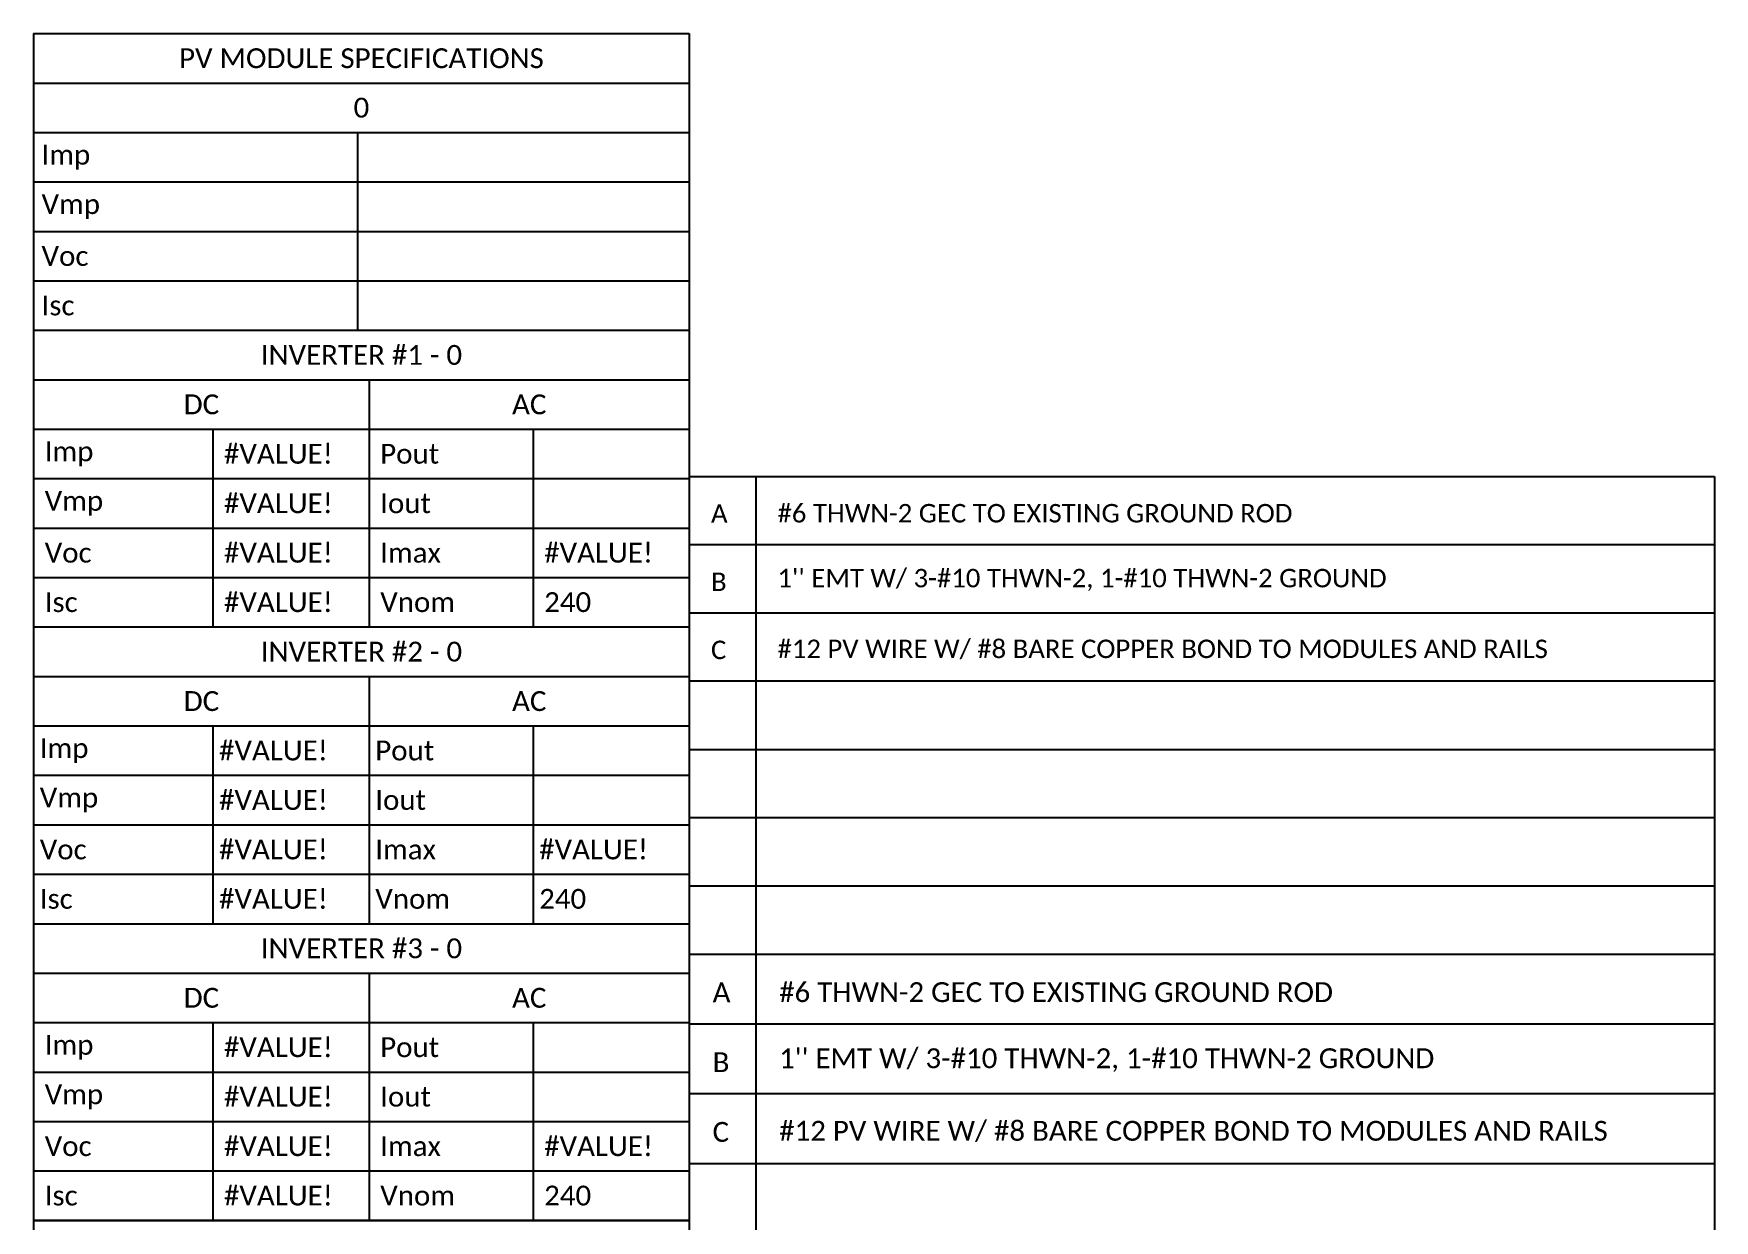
# Model space of a CAD drawing. Header units: feet. Extents: x -13431 to 15277, y 10370 to 29871.
# Drawn here: x 2913.6 to 3206.3, y 17223.4 to 17430.2 of the extents above; entities that cross this region are included whole.
import ezdxf

# ---------------------------------------------------------------- set-up
doc = ezdxf.new("R2010")
doc.units = ezdxf.units.FT
doc.header["$MEASUREMENT"] = 0
doc.layers.add('Z - TITLEBLOCK TXT', color=7, linetype='Continuous')
doc.styles.get("Standard").update_dxf_attribs({"font": 'calibri.ttf'})

# ---------------------------------------------------------------- blocks, each defined once
blk = doc.blocks.new('*T75')
at = {"layer": 'Z - TITLEBLOCK TXT', "color": 0, "lineweight": -2, "transparency": 16777216}
for p, q in [((0, 0), (114.19, 0)), ((0, 0), (0, -51.7)), ((114.19, 0), (114.19, -51.7)), ((0, -8.62), (114.19, -8.62)), ((58.43, -8.62), (58.43, -51.7)), ((0, -17.23), (114.19, -17.23)), ((31.22, -17.23), (31.22, -51.7)), ((86.98, -17.23), (86.98, -51.7)), ((0, -25.85), (114.19, -25.85)), ((0, -34.47), (114.19, -34.47)), ((0, -43.08), (114.19, -43.08)), ((0, -51.7), (114.19, -51.7))]:
    blk.add_line(p, q, dxfattribs=at)
at = {"layer": 'Z - TITLEBLOCK TXT', "color": 0, "linetype": 'Continuous', "transparency": 16777216, "char_height": 3.4544}
for s, insert, width, attachment_point in [('{\\fCalibri|b0|i0|c0;INVERTER #1 - 0', (57.09, -4.31), 110.3293, 5), ('{\\fCalibri|b0|i0|c0;DC', (29.22, -12.93), 54.5755, 5), ('{\\fCalibri|b0|i0|c0;AC', (86.31, -12.93), 51.8976, 5), ('{\\fCalibri|b0|i0|c0;Imp', (1.93, -21.54), 27.3681, 4), ('{\\fCalibri|b0|i0|c0;#VALUE!', (33.15, -21.54), 23.3513, 4), ('{\\fCalibri|b0|i0|c0;Pout', (60.36, -21.54), 24.6902, 4), ('{\\fCalibri|b0|i0|c0;', (88.91, -21.54), 23.3513, 4), ('{\\fCalibri|b0|i0|c0;Vmp', (1.93, -30.16), 27.3681, 4), ('{\\fCalibri|b0|i0|c0;#VALUE!', (33.15, -30.16), 23.3513, 4), ('{\\fCalibri|b0|i0|c0;Iout', (60.36, -30.16), 24.6902, 4), ('{\\fCalibri|b0|i0|c0;', (88.91, -30.16), 23.3513, 4), ('{\\fCalibri|b0|i0|c0;Voc', (1.93, -38.78), 27.3681, 4), ('{\\fCalibri|b0|i0|c0;#VALUE!', (33.15, -38.78), 23.3513, 4), ('{\\fCalibri|b0|i0|c0;Imax', (60.36, -38.78), 24.6902, 4), ('{\\fCalibri|b0|i0|c0;#VALUE!', (88.91, -38.78), 23.3513, 4), ('{\\fCalibri|b0|i0|c0;Isc', (1.93, -47.39), 27.3681, 4), ('{\\fCalibri|b0|i0|c0;#VALUE!', (33.15, -47.39), 23.3513, 4), ('{\\fCalibri|b0|i0|c0;Vnom', (60.36, -47.39), 24.6902, 4), ('{\\fCalibri|b0|i0|c0;240', (88.91, -47.39), 23.3513, 4)]:
    blk.add_mtext(s, dxfattribs=dict(at, insert=insert, width=width, attachment_point=attachment_point))
blk = doc.blocks.new('*T76')
at = {"layer": 'Z - TITLEBLOCK TXT', "color": 0, "lineweight": -2, "transparency": 16777216}
for p, q in [((0, 0), (114.19, 0)), ((0, 0), (0, -51.7)), ((114.19, 0), (114.19, -51.7)), ((0, -8.62), (114.19, -8.62)), ((58.43, -8.62), (58.43, -51.7)), ((0, -17.23), (114.19, -17.23)), ((31.22, -17.23), (31.22, -51.7)), ((86.98, -17.23), (86.98, -51.7)), ((0, -25.85), (114.19, -25.85)), ((0, -34.47), (114.19, -34.47)), ((0, -43.08), (114.19, -43.08)), ((0, -51.7), (114.19, -51.7))]:
    blk.add_line(p, q, dxfattribs=at)
at = {"layer": 'Z - TITLEBLOCK TXT', "color": 0, "linetype": 'Continuous', "transparency": 16777216, "char_height": 3.4544}
for s, insert, width, attachment_point in [('{\\fCalibri|b0|i0|c0;INVERTER #2 - 0', (57.09, -4.31), 112.0547, 5), ('{\\fCalibri|b0|i0|c0;DC', (29.22, -12.93), 56.3009, 5), ('{\\fCalibri|b0|i0|c0;AC', (86.31, -12.93), 53.623, 5), ('{\\fCalibri|b0|i0|c0;Imp', (1.07, -21.54), 29.0935, 4), ('{\\fCalibri|b0|i0|c0;#VALUE!', (32.29, -21.54), 25.0767, 4), ('{\\fCalibri|b0|i0|c0;Pout', (59.5, -21.54), 26.4156, 4), ('{\\fCalibri|b0|i0|c0;', (88.04, -21.54), 25.0767, 4), ('{\\fCalibri|b0|i0|c0;Vmp', (1.07, -30.16), 29.0935, 4), ('{\\fCalibri|b0|i0|c0;#VALUE!', (32.29, -30.16), 25.0767, 4), ('{\\fCalibri|b0|i0|c0;Iout', (59.5, -30.16), 26.4156, 4), ('{\\fCalibri|b0|i0|c0;', (88.04, -30.16), 25.0767, 4), ('{\\fCalibri|b0|i0|c0;Voc', (1.07, -38.78), 29.0935, 4), ('{\\fCalibri|b0|i0|c0;#VALUE!', (32.29, -38.78), 25.0767, 4), ('{\\fCalibri|b0|i0|c0;Imax', (59.5, -38.78), 26.4156, 4), ('{\\fCalibri|b0|i0|c0;#VALUE!', (88.04, -38.78), 25.0767, 4), ('{\\fCalibri|b0|i0|c0;Isc', (1.07, -47.39), 29.0935, 4), ('{\\fCalibri|b0|i0|c0;#VALUE!', (32.29, -47.39), 25.0767, 4), ('{\\fCalibri|b0|i0|c0;Vnom', (59.5, -47.39), 26.4156, 4), ('{\\fCalibri|b0|i0|c0;240', (88.04, -47.39), 25.0767, 4)]:
    blk.add_mtext(s, dxfattribs=dict(at, insert=insert, width=width, attachment_point=attachment_point))
blk = doc.blocks.new('*T77')
at = {"layer": 'Z - TITLEBLOCK TXT', "color": 0, "lineweight": -2, "transparency": 16777216}
for p, q in [((0, 0), (114.19, 0)), ((0, 0), (0, -51.7)), ((114.19, 0), (114.19, -51.7)), ((0, -8.62), (114.19, -8.62)), ((58.43, -8.62), (58.43, -51.7)), ((0, -17.23), (114.19, -17.23)), ((31.22, -17.23), (31.22, -51.7)), ((86.98, -17.23), (86.98, -51.7)), ((0, -25.85), (114.19, -25.85)), ((0, -34.47), (114.19, -34.47)), ((0, -43.08), (114.19, -43.08)), ((0, -51.7), (114.19, -51.7))]:
    blk.add_line(p, q, dxfattribs=at)
at = {"layer": 'Z - TITLEBLOCK TXT', "color": 0, "linetype": 'Continuous', "transparency": 16777216, "char_height": 3.4544}
for s, insert, width, attachment_point in [('{\\fCalibri|b0|i0|c0;INVERTER #3 - 0', (57.09, -4.31), 110.3293, 5), ('{\\fCalibri|b0|i0|c0;DC', (29.22, -12.93), 54.5755, 5), ('{\\fCalibri|b0|i0|c0;AC', (86.31, -12.93), 51.8976, 5), ('{\\fCalibri|b0|i0|c0;Imp', (1.93, -21.54), 27.3681, 4), ('{\\fCalibri|b0|i0|c0;#VALUE!', (33.15, -21.54), 23.3513, 4), ('{\\fCalibri|b0|i0|c0;Pout', (60.36, -21.54), 24.6902, 4), ('{\\fCalibri|b0|i0|c0;', (88.91, -21.54), 23.3513, 4), ('{\\fCalibri|b0|i0|c0;Vmp', (1.93, -30.16), 27.3681, 4), ('{\\fCalibri|b0|i0|c0;#VALUE!', (33.15, -30.16), 23.3513, 4), ('{\\fCalibri|b0|i0|c0;Iout', (60.36, -30.16), 24.6902, 4), ('{\\fCalibri|b0|i0|c0;', (88.91, -30.16), 23.3513, 4), ('{\\fCalibri|b0|i0|c0;Voc', (1.93, -38.78), 27.3681, 4), ('{\\fCalibri|b0|i0|c0;#VALUE!', (33.15, -38.78), 23.3513, 4), ('{\\fCalibri|b0|i0|c0;Imax', (60.36, -38.78), 24.6902, 4), ('{\\fCalibri|b0|i0|c0;#VALUE!', (88.91, -38.78), 23.3513, 4), ('{\\fCalibri|b0|i0|c0;Isc', (1.93, -47.39), 27.3681, 4), ('{\\fCalibri|b0|i0|c0;#VALUE!', (33.15, -47.39), 23.3513, 4), ('{\\fCalibri|b0|i0|c0;Vnom', (60.36, -47.39), 24.6902, 4), ('{\\fCalibri|b0|i0|c0;240', (88.91, -47.39), 23.3513, 4)]:
    blk.add_mtext(s, dxfattribs=dict(at, insert=insert, width=width, attachment_point=attachment_point))
blk = doc.blocks.new('*T78')
at = {"layer": 'Z - TITLEBLOCK TXT', "color": 0, "lineweight": -2, "transparency": 16777216}
for p, q in [((0, 0), (114.19, 0)), ((0, 0), (0, -51.69)), ((114.19, 0), (114.19, -51.69)), ((0, -8.62), (114.19, -8.62)), ((0, -17.23), (114.19, -17.23)), ((56.41, -17.23), (56.41, -51.69)), ((0, -25.85), (114.19, -25.85)), ((0, -34.46), (114.19, -34.46)), ((0, -43.08), (114.19, -43.08)), ((0, -51.69), (114.19, -51.69))]:
    blk.add_line(p, q, dxfattribs=at)
at = {"layer": 'Z - TITLEBLOCK TXT', "color": 0, "linetype": 'Continuous', "transparency": 16777216, "char_height": 3.4544}
for s, insert, width, attachment_point in [('{\\fCalibri|b0|i0|c0;PV MODULE SPECIFICATIONS', (57.09, -4.31), 111.433, 5), ('{\\fCalibri|b0|i0|c0;0', (57.09, -12.92), 111.433, 5), ('{\\fCalibri|b0|i0|c0;Imp', (1.38, -21.54), 53.6551, 4), ('{\\fCalibri|b0|i0|c0;', (57.78, -21.54), 55.0254, 4), ('{\\fCalibri|b0|i0|c0;Vmp', (1.38, -30.15), 53.6551, 4), ('{\\fCalibri|b0|i0|c0;', (57.78, -30.15), 55.0254, 4), ('{\\fCalibri|b0|i0|c0;Voc', (1.38, -38.77), 53.6551, 4), ('{\\fCalibri|b0|i0|c0;', (57.78, -38.77), 55.0254, 4), ('{\\fCalibri|b0|i0|c0;Isc', (1.38, -47.39), 53.6551, 4), ('{\\fCalibri|b0|i0|c0;', (57.78, -47.39), 55.0254, 4)]:
    blk.add_mtext(s, dxfattribs=dict(at, insert=insert, width=width, attachment_point=attachment_point))
blk = doc.blocks.new('*T79')
at = {"linetype": 'ByBlock', "lineweight": -2, "transparency": 16777216}
for p, q in [((0, 0), (178.52, 0)), ((0, 0), (0, -72.97)), ((11.58, 0), (11.58, -72.97)), ((178.52, 0), (178.52, -72.97)), ((0, -12.11), (178.52, -12.11)), ((0, -24.28), (178.52, -24.28)), ((0, -36.46), (178.52, -36.46)), ((0, -48.64), (178.52, -48.64)), ((0, -60.81), (178.52, -60.81)), ((0, -72.97), (178.52, -72.97))]:
    blk.add_line(p, q, dxfattribs=at)
at = {"color": 0, "linetype": 'Continuous', "transparency": 16777216, "char_height": 3.4544, "attachment_point": 7}
for s, insert, width in [('{\\fCalibri|b0|i0|c0;A', (4.06, -8.36), 3.4544), ('{\\fCalibri|b0|i0|c0;#6 THWN-2 GEC TO EXISTING GROUND ROD', (15.65, -8.36), 158.8095), ('{\\fCalibri|b0|i0|c0;B', (4.06, -20.53), 3.4544), ("{\\fCalibri|b0|i0|c0;1'' EMT W/ 3-#10 THWN-2, 1-#10 THWN-2 GROUND", (15.65, -20.53), 158.8095), ('{\\fCalibri|b0|i0|c0;C', (4.06, -32.71), 3.4544), ('{\\fCalibri|b0|i0|c0;#12 PV WIRE W/ #8 BARE COPPER BOND TO MODULES AND RAILS', (15.65, -32.71), 158.8095), ('{\\fCalibri|b0|i0|c0;', (4.06, -44.89), 3.4544), ('{\\fCalibri|b0|i0|c0;', (15.65, -44.89), 158.8095), ('{\\fCalibri|b0|i0|c0;', (4.06, -57.06), 3.4544), ('{\\fCalibri|b0|i0|c0;', (15.65, -57.06), 158.8095), ('{\\fCalibri|b0|i0|c0;', (4.06, -69.22), 3.4544), ('{\\fCalibri|b0|i0|c0;', (15.65, -69.22), 158.8095)]:
    blk.add_mtext(s, dxfattribs=dict(at, insert=insert, width=width))
blk = doc.blocks.new('*T81')
at = {"linetype": 'ByBlock', "lineweight": -2, "transparency": 16777216}
for p, q in [((0, 0), (178.52, 0)), ((0, 0), (0, -83.27)), ((11.58, 0), (11.58, -83.27)), ((178.52, 0), (178.52, -83.27)), ((0, -11.84), (178.52, -11.84)), ((0, -23.75), (178.52, -23.75)), ((0, -35.65), (178.52, -35.65)), ((0, -47.56), (178.52, -47.56)), ((0, -59.46), (178.52, -59.46)), ((0, -71.37), (178.52, -71.37)), ((0, -83.27), (178.52, -83.27))]:
    blk.add_line(p, q, dxfattribs=at)
at = {"color": 0, "linetype": 'Continuous', "transparency": 16777216, "char_height": 3.2119, "attachment_point": 7}
for s, insert, width in [('{\\fCalibri|b0|i0|c0;A', (3.78, -8.06), 4.025), ('{\\fCalibri|b0|i0|c0;#6 THWN-2 GEC TO EXISTING GROUND ROD', (15.36, -8.06), 159.3801), ('{\\fCalibri|b0|i0|c0;B', (3.78, -19.97), 4.025), ("{\\fCalibri|b0|i0|c0;1'' EMT W/ 3-#10 THWN-2, 1-#10 THWN-2 GROUND", (15.36, -19.97), 159.3801), ('{\\fCalibri|b0|i0|c0;C', (3.78, -31.87), 4.025), ('{\\fCalibri|b0|i0|c0;#12 PV WIRE W/ #8 BARE COPPER BOND TO MODULES AND RAILS', (15.36, -31.87), 159.3801), ('{\\fCalibri|b0|i0|c0;', (3.78, -43.78), 4.025), ('{\\fCalibri|b0|i0|c0;', (15.36, -43.78), 159.3801), ('{\\fCalibri|b0|i0|c0;', (3.78, -55.68), 4.025), ('{\\fCalibri|b0|i0|c0;', (15.36, -55.68), 159.3801), ('{\\fCalibri|b0|i0|c0;', (3.78, -67.59), 4.025), ('{\\fCalibri|b0|i0|c0;', (15.36, -67.59), 159.3801), ('{\\fCalibri|b0|i0|c0;', (3.78, -79.5), 4.025), ('{\\fCalibri|b0|i0|c0;', (15.36, -79.5), 159.3801)]:
    blk.add_mtext(s, dxfattribs=dict(at, insert=insert, width=width))
blk = doc.blocks.new('*T82')
at = {"color": 9, "linetype": 'ByBlock', "lineweight": 30, "true_color": 0xa7bfde, "transparency": 16777216}
blk.add_line((0, 0), (114.19, 0), dxfattribs=at)
at = {"color": 0, "linetype": 'ByBlock', "lineweight": -2, "transparency": 16777216}
for p, q in [((0, 0), (0, -51.7)), ((114.19, 0), (114.19, -51.7)), ((0, -8.62), (114.19, -8.62)), ((58.43, -8.62), (58.43, -51.7)), ((0, -17.23), (114.19, -17.23)), ((31.22, -17.23), (31.22, -51.7)), ((86.98, -17.23), (86.98, -51.7)), ((0, -25.85), (114.19, -25.85)), ((0, -34.47), (114.19, -34.47)), ((0, -43.08), (114.19, -43.08)), ((0, -51.7), (114.19, -51.7))]:
    blk.add_line(p, q, dxfattribs=at)
at = {"color": 0, "transparency": 16777216, "char_height": 3.5705}
for s, insert, width, attachment_point in [('{\\fCalibri|b0|i0|c0;INVERTER #4 - 0', (57.09, -6.69), 110.3293, 8), ('{\\fCalibri|b0|i0|c0;DC', (29.22, -15.31), 54.5755, 8), ('{\\fCalibri|b0|i0|c0;AC', (86.31, -15.31), 51.8976, 8), ('{\\fCalibri|b0|i0|c0;Imp', (1.93, -23.92), 27.3681, 7), ('{\\fCalibri|b0|i0|c0;#VALUE!', (33.15, -23.92), 23.3513, 7), ('{\\fCalibri|b0|i0|c0;Pout', (60.36, -23.92), 24.6902, 7), ('{\\fCalibri|b0|i0|c0;', (88.91, -23.92), 23.3513, 7), ('{\\fCalibri|b0|i0|c0;Vmp', (1.93, -32.54), 27.3681, 7), ('{\\fCalibri|b0|i0|c0;#VALUE!', (33.15, -32.54), 23.3513, 7), ('{\\fCalibri|b0|i0|c0;Iout', (60.36, -32.54), 24.6902, 7), ('{\\fCalibri|b0|i0|c0;', (88.91, -32.54), 23.3513, 7), ('{\\fCalibri|b0|i0|c0;Voc', (1.93, -41.16), 27.3681, 7), ('{\\fCalibri|b0|i0|c0;#VALUE!', (33.15, -41.16), 23.3513, 7), ('{\\fCalibri|b0|i0|c0;Imax', (60.36, -41.16), 24.6902, 7), ('{\\fCalibri|b0|i0|c0;#VALUE!', (88.91, -41.16), 23.3513, 7), ('{\\fCalibri|b0|i0|c0;Isc', (1.93, -49.77), 27.3681, 7), ('{\\fCalibri|b0|i0|c0;#VALUE!', (33.15, -49.77), 23.3513, 7), ('{\\fCalibri|b0|i0|c0;Vnom', (60.36, -49.77), 24.6902, 7), ('{\\fCalibri|b0|i0|c0;240', (88.91, -49.77), 23.3513, 7)]:
    blk.add_mtext(s, dxfattribs=dict(at, insert=insert, width=width, attachment_point=attachment_point))

msp = doc.modelspace()

# ---------------------------------------------------------------- block references
for name, p in [('*T78', (2913.60565, 17430.17238)), ('*T75', (2913.60565, 17378.47832)), ('*T81', (3027.79114, 17353.01681)), ('*T76', (2913.60565, 17326.77707)), ('*T77', (2913.60565, 17275.07582)), ('*T79', (3027.79114, 17269.74205)), ('*T82', (2913.60565, 17223.37458))]:
    msp.add_blockref(name, p)

doc.saveas('drawing.dxf')
